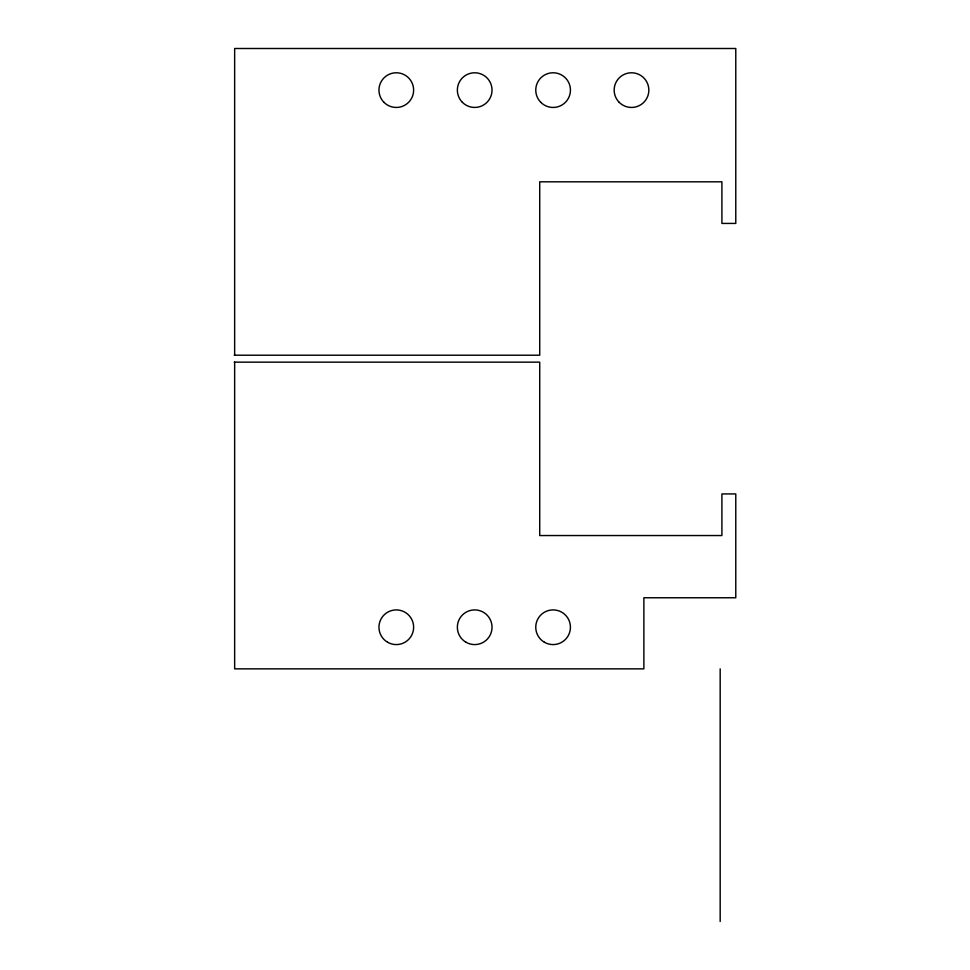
<?xml version="1.0" encoding="UTF-8"?>
<svg xmlns="http://www.w3.org/2000/svg" width="970" height="970" viewBox="0 0 970 970"><rect width="100%" height="100%" fill="white"/><g stroke="black" fill="none" stroke-linecap="round" stroke-linejoin="round"><path stroke-width="1.45" d="M234.219 355.214L539.72 355.214L539.72 181.814L721.91 181.814L721.91 223.427L735.781 223.427L735.781 48.5L234.655 48.5L234.655 355.214M234.219 362.149L539.72 362.149L539.72 535.549L721.91 535.549L721.91 493.936L735.781 493.936L735.781 597.762L643.874 597.762L643.874 668.863L234.655 668.863L234.655 362.149M720.177 668.863L720.177 921.5M619.236 102.371A17.339 17.339 0 0 0 648.251 94.599A17.339 17.339 0 0 0 627.02 73.368A17.339 17.339 0 0 0 619.236 102.371M540.836 102.371A17.339 17.339 0 0 0 569.851 94.599A17.339 17.339 0 0 0 548.608 73.368A17.339 17.339 0 0 0 540.836 102.371M466.024 642.261A17.339 17.339 0 0 0 492.032 627.238A17.339 17.339 0 0 0 466.024 612.228A17.339 17.339 0 0 0 466.024 642.261M462.435 102.371A17.339 17.339 0 0 0 491.438 94.599A17.339 17.339 0 0 0 470.207 73.368A17.339 17.339 0 0 0 462.435 102.371M384.023 102.371A17.339 17.339 0 0 0 413.038 94.599A17.339 17.339 0 0 0 391.795 73.368A17.339 17.339 0 0 0 384.023 102.371M544.425 642.261A17.339 17.339 0 0 0 570.433 627.238A17.339 17.339 0 0 0 544.425 612.228A17.339 17.339 0 0 0 544.425 642.261M387.624 642.261A17.339 17.339 0 0 0 413.632 627.238A17.339 17.339 0 0 0 387.624 612.228A17.339 17.339 0 0 0 387.624 642.261"/></g></svg>
